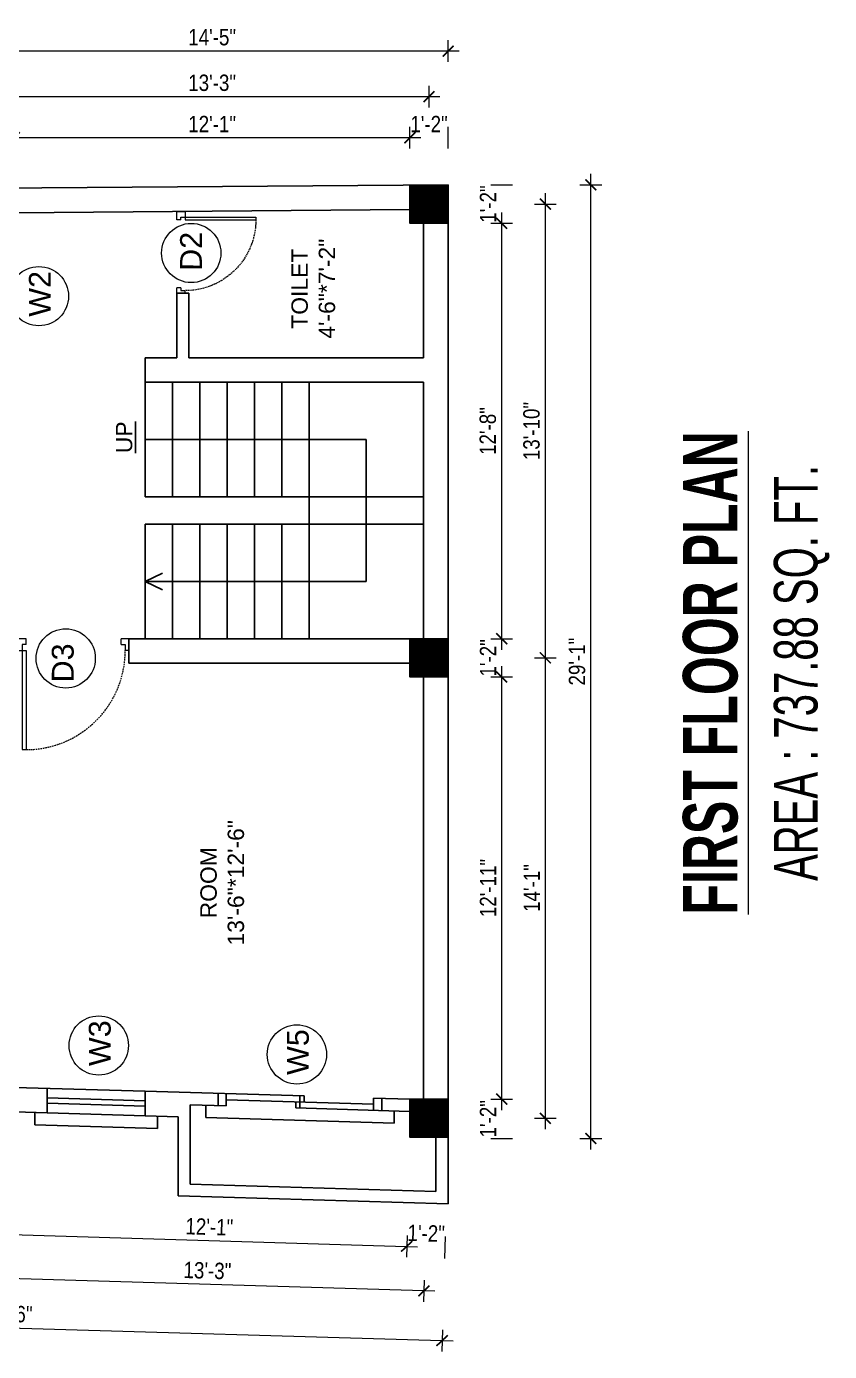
# Model space of a CAD drawing. Header units: inches. Extents: x -9985691 to 3643, y -3270716 to 4788.
# Drawn here: x -4968007.9 to -4967713.5, y -3264333.7 to -3263848.1 of the extents above; entities that cross this region are included whole.
import ezdxf

# ---------------------------------------------------------------- set-up
doc = ezdxf.new("R2010")
doc.units = ezdxf.units.IN
doc.header["$LTSCALE"] = 2
doc.header["$MEASUREMENT"] = 0
doc.header["$PDMODE"] = 34
doc.linetypes.add('HIDDEN', pattern=[0.375, 0.25, -0.125])
doc.layers.get('0').update_dxf_attribs({"linetype": 'CONTINUOUS'})
doc.layers.get('DEFPOINTS').update_dxf_attribs({"color": 141, "linetype": 'CONTINUOUS'})
doc.layers.add('A-Hatch', color=7, linetype='CONTINUOUS')
for name, color, linetype, lineweight in [('Annotate-Lite.w', 177, 'CONTINUOUS', 9), ('DIM 1-100', 4, 'CONTINUOUS', 13), ('Door-Window.w', 4, 'CONTINUOUS', 15), ('TEXT', 181, 'CONTINUOUS', 25), ('Text-100.w', 254, 'CONTINUOUS', 9)]:
    doc.layers.add(name, color=color, linetype=linetype, lineweight=lineweight)
doc.styles.add('Arial', font='arial.ttf', dxfattribs={"width": 0.8, "height": 12})
doc.styles.add('arial.', font='arial.ttf')
doc.styles.add('gaurav', font='arial.ttf')
doc.styles.get("Standard").update_dxf_attribs({"font": 'ARIALN.TTF'})
doc.dimstyles.new('1 by 96', dxfattribs={"dimtxt": 6, "dimasz": 4, "dimexe": 4, "dimexo": 4, "dimgap": 2, "dimtad": 1, "dimdec": 0, "dimzin": 0, "dimdsep": 46, "dimlunit": 4, "dimtxsty": 'Standard', "dimblk": 'ARCHTICK', "dimcen": 0, "dimdle": 4, "dimadec": 0, "dimazin": 0, "dimtfac": 1, "dimtdec": 0, "dimtix": 1, "dimtofl": 0, "dimtmove": 1, "dimatfit": 3, "dimldrblk": 'ARCHTICK', "dimfxl": 4, "dimfxlon": 1, "dimtolj": 1, "dimtzin": 0, "dimlwd": -1, "dimlwe": -1, "dimarcsym": 0})

# ---------------------------------------------------------------- blocks, each defined once
blk = doc.blocks.new('3-0')
at = {"ltscale": 3}
for p, q in [((11063.05, 10097.68), (11065.97, 10099.9)), ((11065.25, 10097.81), (11066.71, 10098.92)), ((11065.97, 10099.9), (11066.71, 10098.92)), ((11063.05, 10097.68), (11064.53, 10095.73)), ((11065.99, 10096.84), (11064.53, 10095.73)), ((11065.99, 10096.84), (11065.25, 10097.81)), ((11085.5, 10074.13), (11110.32, 10092.96)), ((11086.24, 10073.15), (11111.05, 10091.97)), ((11111.05, 10091.97), (11110.32, 10092.96)), ((11086.24, 10073.15), (11085.5, 10074.13)), ((11084.04, 10073.02), (11082.57, 10071.91)), ((11082.57, 10071.91), (11084.79, 10068.98)), ((11084.04, 10073.02), (11084.78, 10072.04)), ((11084.78, 10072.04), (11086.24, 10073.15)), ((11084.79, 10068.98), (11087.72, 10071.2)), ((11087.72, 10071.2), (11086.24, 10073.15))]:
    blk.add_line(p, q, dxfattribs=at)
at = {"layer": 'Door-Window.w', "color": 9, "linetype": 'HIDDEN', "lineweight": 18}
blk.add_arc((11085.5, 10074.13), 31.16, 37.1906, 127.1465, dxfattribs=at)
blk = doc.blocks.new('_ArchTick')
at = {"color": 0, "linetype": 'ByBlock', "const_width": 0.15}
blk.add_lwpolyline([(-0.5, -0.5), (0.5, 0.5)], dxfattribs=at)
blk = doc.blocks.new('*D850')
at = {"layer": 'DEFPOINTS', "color": 0, "ltscale": 0.5, "transparency": 16777216}
for p in [(-4968012.3, -3264250.87), (-4967867.3, -3264255.19), (-4967868.49, -3264295.14)]:
    blk.add_point(p, dxfattribs=at)
at = {"layer": 'DIM 1-100', "color": 0, "ltscale": 0.5, "transparency": 16777216}
for p, q in [((-4968013.37, -3264286.83), (-4968013.61, -3264294.83)), ((-4968017.48, -3264290.71), (-4967864.49, -3264295.26)), ((-4967868.37, -3264291.15), (-4967868.61, -3264299.14))]:
    blk.add_line(p, q, dxfattribs=at)
at = {"layer": 'DIM 1-100', "color": 0, "ltscale": 0.5, "transparency": 16777216, "xscale": 4, "yscale": 4, "zscale": 4}
for p, rotation in [((-4968013.49, -3264290.83), 178.2968649636043), ((-4967868.49, -3264295.14), 358.2968649636043)]:
    blk.add_blockref('_ArchTick', p, dxfattribs=dict(at, rotation=rotation))
at = {"layer": 'DIM 1-100', "color": 0, "ltscale": 0.5, "transparency": 16777216, "insert": (-4967940.84, -3264287.98), "char_height": 6, "attachment_point": 5, "rotation": 358.2969}
blk.add_mtext('\\A1;12\'-1"', dxfattribs=at)
blk = doc.blocks.new('*D851')
at = {"layer": 'DEFPOINTS', "color": 0, "ltscale": 0.5, "transparency": 16777216}
for p in [(-4967867.3, -3264255.19), (-4967853.3, -3264255.6), (-4967854.49, -3264295.56)]:
    blk.add_point(p, dxfattribs=at)
at = {"layer": 'DIM 1-100', "color": 0, "ltscale": 0.5, "transparency": 16777216}
for p, q in [((-4967868.37, -3264291.15), (-4967868.61, -3264299.14)), ((-4967854.37, -3264291.56), (-4967854.61, -3264299.56))]:
    blk.add_line(p, q, dxfattribs=at)
at = {"layer": 'DIM 1-100', "color": 0, "ltscale": 0.5, "transparency": 16777216, "insert": (-4967861.34, -3264290.34), "char_height": 6, "attachment_point": 5, "rotation": 358.2969}
blk.add_mtext('\\A1;1\'-2"', dxfattribs=at)
blk = doc.blocks.new('*D854')
at = {"layer": 'DEFPOINTS', "color": 0, "ltscale": 0.5, "transparency": 16777216}
for p in [(-4968019.3, -3264243.46), (-4967860.3, -3264248.19), (-4968021.18, -3264306.74)]:
    blk.add_point(p, dxfattribs=at)
at = {"layer": 'DIM 1-100', "color": 0, "ltscale": 0.5, "transparency": 16777216}
for p, q in [((-4968021.06, -3264302.74), (-4968021.3, -3264310.74)), ((-4967858.18, -3264311.59), (-4968025.18, -3264306.62)), ((-4967862.06, -3264307.47), (-4967862.3, -3264315.47))]:
    blk.add_line(p, q, dxfattribs=at)
at = {"layer": 'DIM 1-100', "color": 0, "ltscale": 0.5, "transparency": 16777216, "xscale": 4, "yscale": 4, "zscale": 4}
for p, rotation in [((-4968021.18, -3264306.74), 178.2968649667786), ((-4967862.18, -3264311.47), 358.2968649667786)]:
    blk.add_blockref('_ArchTick', p, dxfattribs=dict(at, rotation=rotation))
at = {"layer": 'DIM 1-100', "color": 0, "ltscale": 0.5, "transparency": 16777216, "insert": (-4967941.53, -3264304.04), "char_height": 6, "attachment_point": 5, "rotation": 358.2969}
blk.add_mtext('\\A1;13\'-3"', dxfattribs=at)
blk = doc.blocks.new('*D856')
at = {"layer": 'DEFPOINTS', "color": 0, "ltscale": 0.5, "transparency": 16777216}
for p in [(-4968171.43, -3264246.14), (-4967853.3, -3264255.6), (-4967855.5, -3264329.67)]:
    blk.add_point(p, dxfattribs=at)
at = {"layer": 'DIM 1-100', "color": 0, "ltscale": 0.5, "transparency": 16777216}
for p, q in [((-4968173.51, -3264316.21), (-4968173.75, -3264324.21)), ((-4968177.63, -3264320.09), (-4967851.5, -3264329.79)), ((-4967855.38, -3264325.67), (-4967855.62, -3264333.67))]:
    blk.add_line(p, q, dxfattribs=at)
at = {"layer": 'DIM 1-100', "color": 0, "ltscale": 0.5, "transparency": 16777216, "xscale": 4, "yscale": 4, "zscale": 4}
for p, rotation in [((-4968173.63, -3264320.21), 178.2968649667986), ((-4967855.5, -3264329.67), 358.2968649667986)]:
    blk.add_blockref('_ArchTick', p, dxfattribs=dict(at, rotation=rotation))
at = {"layer": 'DIM 1-100', "color": 0, "ltscale": 0.5, "transparency": 16777216, "insert": (-4968014.41, -3264319.88), "char_height": 6, "attachment_point": 5, "rotation": 358.2969}
blk.add_mtext('\\A1;26\'-6"', dxfattribs=at)
blk = doc.blocks.new('*D857')
at = {"layer": 'DEFPOINTS', "color": 0, "ltscale": 0.5, "transparency": 16777216}
for p in [(-4967853.3, -3264241.19), (-4967833.67, -3264241.19), (-4967853.3, -3264255.6)]:
    blk.add_point(p, dxfattribs=at)
at = {"layer": 'DIM 1-100', "color": 0, "ltscale": 0.5, "transparency": 16777216}
for p, q in [((-4967837.67, -3264241.19), (-4967829.67, -3264241.19)), ((-4967837.67, -3264255.6), (-4967829.67, -3264255.6))]:
    blk.add_line(p, q, dxfattribs=at)
at = {"layer": 'DIM 1-100', "color": 0, "ltscale": 0.5, "transparency": 16777216, "insert": (-4967838.68, -3264248.39), "char_height": 6, "attachment_point": 5, "rotation": 90}
blk.add_mtext('\\A1;1\'-2"', dxfattribs=at)
blk = doc.blocks.new('*D858')
at = {"layer": 'DEFPOINTS', "color": 0, "ltscale": 0.5, "transparency": 16777216}
for p in [(-4967853.3, -3264086.5), (-4967833.67, -3264086.5), (-4967853.3, -3264241.19)]:
    blk.add_point(p, dxfattribs=at)
at = {"layer": 'DIM 1-100', "color": 0, "ltscale": 0.5, "transparency": 16777216}
for p, q in [((-4967833.67, -3264245.19), (-4967833.67, -3264082.5)), ((-4967837.67, -3264086.5), (-4967829.67, -3264086.5)), ((-4967837.67, -3264241.19), (-4967829.67, -3264241.19))]:
    blk.add_line(p, q, dxfattribs=at)
at = {"layer": 'DIM 1-100', "color": 0, "ltscale": 0.5, "transparency": 16777216, "xscale": 4, "yscale": 4, "zscale": 4}
for p, rotation in [((-4967833.67, -3264086.5), 90), ((-4967833.67, -3264241.19), 270)]:
    blk.add_blockref('_ArchTick', p, dxfattribs=dict(at, rotation=rotation))
at = {"layer": 'DIM 1-100', "color": 0, "ltscale": 0.5, "transparency": 16777216, "insert": (-4967838.68, -3264163.84), "char_height": 6, "attachment_point": 5, "rotation": 90}
blk.add_mtext('\\A1;12\'-11"', dxfattribs=at)
blk = doc.blocks.new('*D859')
at = {"layer": 'DEFPOINTS', "color": 0, "ltscale": 0.5, "transparency": 16777216}
for p in [(-4967853.3, -3264072.5), (-4967833.67, -3264072.5), (-4967853.3, -3264086.5)]:
    blk.add_point(p, dxfattribs=at)
at = {"layer": 'DIM 1-100', "color": 0, "ltscale": 0.5, "transparency": 16777216}
for p, q in [((-4967837.67, -3264072.5), (-4967829.67, -3264072.5)), ((-4967837.67, -3264086.5), (-4967829.67, -3264086.5))]:
    blk.add_line(p, q, dxfattribs=at)
at = {"layer": 'DIM 1-100', "color": 0, "ltscale": 0.5, "transparency": 16777216, "insert": (-4967838.68, -3264079.5), "char_height": 6, "attachment_point": 5, "rotation": 90}
blk.add_mtext('\\A1;1\'-2"', dxfattribs=at)
blk = doc.blocks.new('*D860')
at = {"layer": 'DEFPOINTS', "color": 0, "ltscale": 0.5, "transparency": 16777216}
for p in [(-4967853.3, -3263920.25), (-4967833.67, -3263920.25), (-4967853.3, -3264072.5)]:
    blk.add_point(p, dxfattribs=at)
at = {"layer": 'DIM 1-100', "color": 0, "ltscale": 0.5, "transparency": 16777216}
for p, q in [((-4967833.67, -3264076.5), (-4967833.67, -3263916.25)), ((-4967837.67, -3263920.25), (-4967829.67, -3263920.25)), ((-4967837.67, -3264072.5), (-4967829.67, -3264072.5))]:
    blk.add_line(p, q, dxfattribs=at)
at = {"layer": 'DIM 1-100', "color": 0, "ltscale": 0.5, "transparency": 16777216, "xscale": 4, "yscale": 4, "zscale": 4}
for p, rotation in [((-4967833.67, -3263920.25), 90), ((-4967833.67, -3264072.5), 270)]:
    blk.add_blockref('_ArchTick', p, dxfattribs=dict(at, rotation=rotation))
at = {"layer": 'DIM 1-100', "color": 0, "ltscale": 0.5, "transparency": 16777216, "insert": (-4967838.74, -3263996.38), "char_height": 6, "attachment_point": 5, "rotation": 90}
blk.add_mtext('\\A1;12\'-8"', dxfattribs=at)
blk = doc.blocks.new('*D861')
at = {"layer": 'DEFPOINTS', "color": 0, "ltscale": 0.5, "transparency": 16777216}
for p in [(-4967853.3, -3263906.15), (-4967833.67, -3263906.15), (-4967853.3, -3263920.25)]:
    blk.add_point(p, dxfattribs=at)
at = {"layer": 'DIM 1-100', "color": 0, "ltscale": 0.5, "transparency": 16777216}
for p, q in [((-4967837.67, -3263906.15), (-4967829.67, -3263906.15)), ((-4967837.67, -3263920.25), (-4967829.67, -3263920.25))]:
    blk.add_line(p, q, dxfattribs=at)
at = {"layer": 'DIM 1-100', "color": 0, "ltscale": 0.5, "transparency": 16777216, "insert": (-4967838.68, -3263913.2), "char_height": 6, "attachment_point": 5, "rotation": 90}
blk.add_mtext('\\A1;1\'-2"', dxfattribs=at)
blk = doc.blocks.new('*D862')
at = {"layer": 'DEFPOINTS', "color": 0, "ltscale": 0.5, "transparency": 16777216}
for p in [(-4967860.3, -3264079.5), (-4967817.66, -3264079.5), (-4967860.3, -3264248.19)]:
    blk.add_point(p, dxfattribs=at)
at = {"layer": 'DIM 1-100', "color": 0, "ltscale": 0.5, "transparency": 16777216}
for p, q in [((-4967821.66, -3264079.5), (-4967813.66, -3264079.5)), ((-4967817.66, -3264252.19), (-4967817.66, -3264075.5)), ((-4967821.66, -3264248.19), (-4967813.66, -3264248.19))]:
    blk.add_line(p, q, dxfattribs=at)
at = {"layer": 'DIM 1-100', "color": 0, "ltscale": 0.5, "transparency": 16777216, "xscale": 4, "yscale": 4, "zscale": 4}
for p, rotation in [((-4967817.66, -3264079.5), 90), ((-4967817.66, -3264248.19), 270)]:
    blk.add_blockref('_ArchTick', p, dxfattribs=dict(at, rotation=rotation))
at = {"layer": 'DIM 1-100', "color": 0, "ltscale": 0.5, "transparency": 16777216, "insert": (-4967822.67, -3264163.84), "char_height": 6, "attachment_point": 5, "rotation": 90}
blk.add_mtext('\\A1;14\'-1"', dxfattribs=at)
blk = doc.blocks.new('*D863')
at = {"layer": 'DEFPOINTS', "color": 0, "ltscale": 0.5, "transparency": 16777216}
for p in [(-4967860.3, -3263913.25), (-4967817.66, -3263913.25), (-4967860.3, -3264079.5)]:
    blk.add_point(p, dxfattribs=at)
at = {"layer": 'DIM 1-100', "color": 0, "ltscale": 0.5, "transparency": 16777216}
for p, q in [((-4967817.66, -3264083.5), (-4967817.66, -3263909.25)), ((-4967821.66, -3263913.25), (-4967813.66, -3263913.25)), ((-4967821.66, -3264079.5), (-4967813.66, -3264079.5))]:
    blk.add_line(p, q, dxfattribs=at)
at = {"layer": 'DIM 1-100', "color": 0, "ltscale": 0.5, "transparency": 16777216, "xscale": 4, "yscale": 4, "zscale": 4}
for p, rotation in [((-4967817.66, -3263913.25), 90), ((-4967817.66, -3264079.5), 270)]:
    blk.add_blockref('_ArchTick', p, dxfattribs=dict(at, rotation=rotation))
at = {"layer": 'DIM 1-100', "color": 0, "ltscale": 0.5, "transparency": 16777216, "insert": (-4967822.72, -3263996.38), "char_height": 6, "attachment_point": 5, "rotation": 90}
blk.add_mtext('\\A1;13\'-10"', dxfattribs=at)
blk = doc.blocks.new('*D864')
at = {"layer": 'DEFPOINTS', "color": 0, "ltscale": 0.5, "transparency": 16777216}
for p in [(-4967853.3, -3263906.15), (-4967800.97, -3263906.15), (-4967853.3, -3264255.6)]:
    blk.add_point(p, dxfattribs=at)
at = {"layer": 'DIM 1-100', "color": 0, "ltscale": 0.5, "transparency": 16777216}
for p, q in [((-4967800.97, -3264259.6), (-4967800.97, -3263902.15)), ((-4967804.97, -3263906.15), (-4967796.97, -3263906.15)), ((-4967804.97, -3264255.6), (-4967796.97, -3264255.6))]:
    blk.add_line(p, q, dxfattribs=at)
at = {"layer": 'DIM 1-100', "color": 0, "ltscale": 0.5, "transparency": 16777216, "xscale": 4, "yscale": 4, "zscale": 4}
for p, rotation in [((-4967800.97, -3263906.15), 90), ((-4967800.97, -3264255.6), 270)]:
    blk.add_blockref('_ArchTick', p, dxfattribs=dict(at, rotation=rotation))
at = {"layer": 'DIM 1-100', "color": 0, "ltscale": 0.5, "transparency": 16777216, "insert": (-4967806.03, -3264080.87), "char_height": 6, "attachment_point": 5, "rotation": 90}
blk.add_mtext('\\A1;29\'-1"', dxfattribs=at)
blk = doc.blocks.new('*D865')
at = {"layer": 'DEFPOINTS', "color": 0, "ltscale": 0.5, "transparency": 16777216}
for p in [(-4967853.3, -3263888.9), (-4967867.3, -3263906.25), (-4967853.3, -3263906.15)]:
    blk.add_point(p, dxfattribs=at)
at = {"layer": 'DIM 1-100', "color": 0, "ltscale": 0.5, "transparency": 16777216}
for p, q in [((-4967867.3, -3263892.9), (-4967867.3, -3263884.9)), ((-4967853.3, -3263892.9), (-4967853.3, -3263884.9))]:
    blk.add_line(p, q, dxfattribs=at)
at = {"layer": 'DIM 1-100', "color": 0, "ltscale": 0.5, "transparency": 16777216, "insert": (-4967860.3, -3263883.89), "char_height": 6, "attachment_point": 5}
blk.add_mtext('\\A1;1\'-2"', dxfattribs=at)
blk = doc.blocks.new('*D866')
at = {"layer": 'DEFPOINTS', "color": 0, "ltscale": 0.5, "transparency": 16777216}
for p in [(-4968012.3, -3263888.9), (-4968012.3, -3263907.48), (-4967867.3, -3263906.25)]:
    blk.add_point(p, dxfattribs=at)
at = {"layer": 'DIM 1-100', "color": 0, "ltscale": 0.5, "transparency": 16777216}
for p, q in [((-4968012.3, -3263892.9), (-4968012.3, -3263884.9)), ((-4967867.3, -3263892.9), (-4967867.3, -3263884.9)), ((-4967863.3, -3263888.9), (-4968016.3, -3263888.9))]:
    blk.add_line(p, q, dxfattribs=at)
at = {"layer": 'DIM 1-100', "color": 0, "ltscale": 0.5, "transparency": 16777216, "xscale": 4, "yscale": 4, "zscale": 4, "rotation": 180}
blk.add_blockref('_ArchTick', (-4968012.3, -3263888.9), dxfattribs=at)
at = {"layer": 'DIM 1-100', "color": 0, "ltscale": 0.5, "transparency": 16777216, "xscale": 4, "yscale": 4, "zscale": 4}
blk.add_blockref('_ArchTick', (-4967867.3, -3263888.9), dxfattribs=at)
at = {"layer": 'DIM 1-100', "color": 0, "ltscale": 0.5, "transparency": 16777216, "insert": (-4967939.8, -3263883.89), "char_height": 6, "attachment_point": 5}
blk.add_mtext('\\A1;12\'-1"', dxfattribs=at)
blk = doc.blocks.new('*D870')
at = {"layer": 'DEFPOINTS', "color": 0, "ltscale": 0.5, "transparency": 16777216}
for p in [(-4968019.3, -3263873.88), (-4968019.3, -3263914.48), (-4967860.3, -3263913.25)]:
    blk.add_point(p, dxfattribs=at)
at = {"layer": 'DIM 1-100', "color": 0, "ltscale": 0.5, "transparency": 16777216}
for p, q in [((-4968019.3, -3263877.88), (-4968019.3, -3263869.88)), ((-4967860.3, -3263877.88), (-4967860.3, -3263869.88)), ((-4967856.3, -3263873.88), (-4968023.3, -3263873.88))]:
    blk.add_line(p, q, dxfattribs=at)
at = {"layer": 'DIM 1-100', "color": 0, "ltscale": 0.5, "transparency": 16777216, "xscale": 4, "yscale": 4, "zscale": 4, "rotation": 180}
blk.add_blockref('_ArchTick', (-4968019.3, -3263873.88), dxfattribs=at)
at = {"layer": 'DIM 1-100', "color": 0, "ltscale": 0.5, "transparency": 16777216, "xscale": 4, "yscale": 4, "zscale": 4}
blk.add_blockref('_ArchTick', (-4967860.3, -3263873.88), dxfattribs=at)
at = {"layer": 'DIM 1-100', "color": 0, "ltscale": 0.5, "transparency": 16777216, "insert": (-4967939.8, -3263868.81), "char_height": 6, "attachment_point": 5}
blk.add_mtext('\\A1;13\'-3"', dxfattribs=at)
blk = doc.blocks.new('*D872')
at = {"layer": 'DEFPOINTS', "color": 0, "ltscale": 0.5, "transparency": 16777216}
for p in [(-4968026.3, -3263857.15), (-4968026.3, -3263907.48), (-4967853.3, -3263906.15)]:
    blk.add_point(p, dxfattribs=at)
at = {"layer": 'DIM 1-100', "color": 0, "ltscale": 0.5, "transparency": 16777216}
for p, q in [((-4968026.3, -3263861.15), (-4968026.3, -3263853.15)), ((-4967853.3, -3263861.15), (-4967853.3, -3263853.15)), ((-4967849.3, -3263857.15), (-4968030.3, -3263857.15))]:
    blk.add_line(p, q, dxfattribs=at)
at = {"layer": 'DIM 1-100', "color": 0, "ltscale": 0.5, "transparency": 16777216, "xscale": 4, "yscale": 4, "zscale": 4, "rotation": 180}
blk.add_blockref('_ArchTick', (-4968026.3, -3263857.15), dxfattribs=at)
at = {"layer": 'DIM 1-100', "color": 0, "ltscale": 0.5, "transparency": 16777216, "xscale": 4, "yscale": 4, "zscale": 4}
blk.add_blockref('_ArchTick', (-4967853.3, -3263857.15), dxfattribs=at)
at = {"layer": 'DIM 1-100', "color": 0, "ltscale": 0.5, "transparency": 16777216, "insert": (-4967939.8, -3263852.09), "char_height": 6, "attachment_point": 5}
blk.add_mtext('\\A1;14\'-5"', dxfattribs=at)

msp = doc.modelspace()

# ---------------------------------------------------------------- hatches: boundary and pattern name
at = {"layer": 'A-Hatch', "ltscale": 0.5}
h = msp.add_hatch(dxfattribs=at)
h.set_pattern_fill('ANSI31', color=256, angle=90)
h.set_pattern_definition([(135, (-8232538.6284, 1711188.62419), (-0.0883883476483, -0.0883883476483), [])])
h.paths.add_polyline_path([(-4967867.3, -3263906.25), (-4967867.3, -3263920.25), (-4967853.3, -3263920.25), (-4967853.3, -3263906.25)])
h = msp.add_hatch(dxfattribs=at)
h.set_pattern_fill('ANSI31', color=256, angle=90)
h.set_pattern_definition([(135, (-8232538.6284, 1711022.37442), (-0.0883883476483, -0.0883883476483), [])])
h.paths.add_polyline_path([(-4967867.3, -3264072.5), (-4967867.3, -3264086.5), (-4967853.3, -3264086.5), (-4967853.3, -3264072.5)])
h = msp.add_hatch(dxfattribs=at)
h.set_pattern_fill('ANSI31', color=256, angle=90)
h.set_pattern_definition([(135, (-8232538.6284, 1710853.69132), (-0.0883883476483, -0.0883883476483), [])])
h.paths.add_polyline_path([(-4967867.3, -3264241.19), (-4967867.3, -3264255.19), (-4967853.3, -3264255.19), (-4967853.3, -3264241.19)])

# ---------------------------------------------------------------- linework, layer by layer
at = {"ltscale": 0.5}
for p, q in [((-4967853.3, -3263906.15), (-4968044.3, -3263907.62)), ((-4967853.3, -3264255.6), (-4967853.3, -3263906.15)), ((-4967867.3, -3263915.25), (-4968012.3, -3263916.37)), ((-4967862.3, -3263969.5), (-4967862.3, -3263920.25)), ((-4967952.8, -3263969.5), (-4967952.8, -3263945.91)), ((-4967952.8, -3263945.91), (-4967948.3, -3263945.91)), ((-4967948.3, -3263969.5), (-4967948.3, -3263945.91)), ((-4967964.3, -3263978.5), (-4967964.3, -3263969.5)), ((-4967952.8, -3263969.5), (-4967964.3, -3263969.5)), ((-4967862.3, -3263969.5), (-4967948.3, -3263969.5)), ((-4967862.3, -3263978.5), (-4967964.3, -3263978.5)), ((-4967964.3, -3264020.5), (-4967964.3, -3263978.5)), ((-4967954.3, -3264020.5), (-4967954.3, -3263978.5)), ((-4967944.3, -3264020.5), (-4967944.3, -3263978.5)), ((-4967934.3, -3264020.5), (-4967934.3, -3263978.5)), ((-4967924.3, -3264020.5), (-4967924.3, -3263978.5)), ((-4967914.3, -3264020.5), (-4967914.3, -3263978.5)), ((-4967904.3, -3264020.5), (-4967904.3, -3263978.5)), ((-4967862.3, -3264072.5), (-4967862.3, -3263978.5)), ((-4967964.3, -3263999.5), (-4967883.3, -3263999.5)), ((-4967883.3, -3263999.5), (-4967883.3, -3264051.5)), ((-4967904.3, -3264020.5), (-4967964.3, -3264020.5)), ((-4967904.3, -3264030.5), (-4967904.3, -3264020.5)), ((-4967904.3, -3264020.5), (-4967862.3, -3264020.5)), ((-4967904.3, -3264030.5), (-4967964.3, -3264030.5)), ((-4967964.3, -3264072.5), (-4967964.3, -3264030.5)), ((-4967954.3, -3264072.5), (-4967954.3, -3264030.5)), ((-4967944.3, -3264072.5), (-4967944.3, -3264030.5)), ((-4967934.3, -3264072.5), (-4967934.3, -3264030.5)), ((-4967924.3, -3264072.5), (-4967924.3, -3264030.5)), ((-4967914.3, -3264072.5), (-4967914.3, -3264030.5)), ((-4967904.3, -3264072.5), (-4967904.3, -3264030.5)), ((-4967904.3, -3264030.5), (-4967862.3, -3264030.5)), ((-4967964.3, -3264051.5), (-4967957.95, -3264048.42)), ((-4967883.3, -3264051.5), (-4967964.3, -3264051.5)), ((-4967964.3, -3264051.5), (-4967957.95, -3264054.59)), ((-4967970.3, -3264072.5), (-4967964.3, -3264072.5)), ((-4967970.3, -3264072.5), (-4967970.3, -3264081.5)), ((-4967867.3, -3264072.5), (-4967964.3, -3264072.5)), ((-4967867.3, -3264081.5), (-4967970.3, -3264081.5)), ((-4967862.3, -3264241.19), (-4967862.3, -3264086.5)), ((-4967964.3, -3264238.3), (-4968012.3, -3264236.87)), ((-4968000.3, -3264237.23), (-4968000.3, -3264246.24)), ((-4967964.3, -3264238.3), (-4967906.12, -3264240.03)), ((-4967964.3, -3264238.3), (-4967964.3, -3264247.31)), ((-4967937.62, -3264239.09), (-4967937.62, -3264243.6)), ((-4967934.62, -3264239.18), (-4967934.62, -3264243.69)), ((-4967907.62, -3264239.99), (-4967907.62, -3264244.49)), ((-4967906.12, -3264240.03), (-4967906.12, -3264242.28)), ((-4967964.3, -3264241.8), (-4968000.3, -3264240.73)), ((-4967964.3, -3264243.8), (-4968000.3, -3264242.73)), ((-4967947.8, -3264243.29), (-4967934.62, -3264243.69)), ((-4967947.8, -3264243.29), (-4967947.8, -3264272.3)), ((-4967942.12, -3264247.97), (-4967942.12, -3264243.46)), ((-4967880.62, -3264243.04), (-4967934.62, -3264241.44)), ((-4967909.12, -3264242.19), (-4967909.12, -3264244.44)), ((-4967909.12, -3264244.44), (-4967867.43, -3264245.68)), ((-4967880.62, -3264240.79), (-4967867.3, -3264241.19)), ((-4967880.62, -3264240.79), (-4967880.62, -3264245.29)), ((-4967877.62, -3264240.88), (-4967877.62, -3264245.38)), ((-4967964.3, -3264247.31), (-4968012.3, -3264245.88)), ((-4968004.8, -3264246.1), (-4968004.8, -3264250.6)), ((-4967964.3, -3264247.31), (-4967952.3, -3264247.66)), ((-4967959.8, -3264247.44), (-4967959.8, -3264251.94)), ((-4967952.3, -3264247.66), (-4967952.3, -3264276.67)), ((-4967942.12, -3264247.97), (-4967873.12, -3264250.02)), ((-4967873.12, -3264250.02), (-4967873.12, -3264245.51)), ((-4967959.8, -3264251.94), (-4968004.8, -3264250.6)), ((-4967857.8, -3264255.19), (-4967857.8, -3264274.98)), ((-4967853.3, -3264255.6), (-4967853.3, -3264279.61)), ((-4967947.8, -3264272.3), (-4967857.8, -3264274.98)), ((-4967952.3, -3264276.67), (-4967853.3, -3264279.61))]:
    msp.add_line(p, q, dxfattribs=at)
for points in [[(-4967867.3, -3263920.25), (-4967867.3, -3263906.25), (-4967853.3, -3263906.25), (-4967853.3, -3263920.25)], [(-4967867.3, -3264086.5), (-4967867.3, -3264072.5), (-4967853.3, -3264072.5), (-4967853.3, -3264086.5)], [(-4967867.3, -3264255.19), (-4967867.3, -3264241.19), (-4967853.3, -3264241.19), (-4967853.3, -3264255.19)]]:
    msp.add_lwpolyline(points, close=True, dxfattribs=at)
at = {"layer": 'Annotate-Lite.w', "ltscale": 0.005}
for centre in [(-4967947.45, -3263931.15), (-4968003.31, -3263946.96), (-4967993.48, -3264079.69), (-4967981.35, -3264221.54), (-4967908.73, -3264224.8)]:
    msp.add_circle(centre, 10.86, dxfattribs=at)

# ---------------------------------------------------------------- block references
at = {"layer": 'Door-Window.w', "linetype": 'ByBlock'}
for p, xscale, yscale, zscale, rotation in [((-4980380.17, -3262807.17), -0.8331589850253456, 0.8331589851164872, 0.8331589849470642, 217.1524242869493), ((-4953099.45, -3262653.01), 0.9997907823099139, 0.9997907820742985, 0.9997907822730241, 142.8475757040901), ((-4969564.54, -3246674.18), 1.166422579283982, 1.166422579009098, 1.166422579240944, 232.8475757026006), ((-4953099.45, -3265566.95), -0.9997907823099139, 0.9997907820742985, 0.9997907822730241, 37.15242429590982)]:
    msp.add_blockref('3-0', p, dxfattribs=dict(at, xscale=xscale, yscale=yscale, zscale=zscale, rotation=rotation))

# ---------------------------------------------------------------- texts
at = {"layer": 'Annotate-Lite.w', "ltscale": 0.005, "char_height": 8, "style": 'gaurav'}
for s, insert, attachment_point, rotation in [('D2', (-4967943.57, -3263937.69), 7, 89.8855), ('W2', (-4968006.96, -3263954.5), 1, 90), ('D3', (-4967998.57, -3264074.22), 3, 90), ('W3', (-4967985, -3264229.08), 1, 90), ('W5', (-4967912.38, -3264232.34), 1, 90)]:
    msp.add_mtext_dynamic_manual_height_columns(s, width=8, gutter_width=100, heights=[0], dxfattribs=dict(at, insert=insert, attachment_point=attachment_point, rotation=rotation))
at = {"layer": 'TEXT', "lineweight": -2, "char_height": 6, "attachment_point": 5, "rotation": 90, "style": 'arial.'}
for s, insert in [('TOILET\\P4\'-6"*7\'-2"', (-4967902.7, -3263944.22)), ('ROOM\\P13\'-6"*12\'-6"', (-4967936.08, -3264161.91))]:
    msp.add_mtext_dynamic_manual_height_columns(s, width=45.7314, gutter_width=30, heights=[0], dxfattribs=dict(at, insert=insert))
at = {"layer": 'TEXT', "lineweight": -2, "insert": (-4967972.04, -3263998.69), "char_height": 6, "width": 26.6739, "attachment_point": 5, "rotation": 90, "style": 'arial.'}
msp.add_mtext('{\\LUP}', dxfattribs=at)
at = {"layer": 'Text-100.w', "insert": (-4967767.24, -3264085.01), "char_height": 20, "width": 569.1024, "attachment_point": 2, "rotation": 90, "style": 'Arial'}
msp.add_mtext('\\A1;{\\fArial Narrow|b1|i0|c0|p34;\\LFIRST FLOOR PLAN\\P\\fArial Narrow|b0|i0|c0|p34;\\H0.8x;\\lAREA : 737.88 SQ. FT.\\H1.02306x; }', dxfattribs=at)

# ---------------------------------------------------------------- dimensions: what is measured, and where the dimension line sits
at = {"layer": 'DIM 1-100', "ltscale": 0.5}
for base, p1, p2, angle, picture, middle in [((-4968026.3, -3263857.15), (-4967853.3, -3263906.15), (-4968026.3, -3263907.48), 180, '*D872', (-4967939.8, -3263852.09)), ((-4968019.3, -3263873.88), (-4967860.3, -3263913.25), (-4968019.3, -3263914.48), 180, '*D870', (-4967939.8, -3263868.81)), ((-4968012.3, -3263888.9), (-4967867.3, -3263906.25), (-4968012.3, -3263907.48), 180, '*D866', (-4967939.8, -3263883.89)), ((-4967853.3, -3263888.9), (-4967867.3, -3263906.25), (-4967853.3, -3263906.15), 180, '*D865', (-4967860.3, -3263883.89)), ((-4967800.97, -3263906.15), (-4967853.3, -3264255.6), (-4967853.3, -3263906.15), 90, '*D864', (-4967806.03, -3264080.87)), ((-4967833.67, -3263906.15), (-4967853.3, -3263920.25), (-4967853.3, -3263906.15), 90, '*D861', (-4967838.68, -3263913.2)), ((-4967817.66, -3263913.25), (-4967860.3, -3264079.5), (-4967860.3, -3263913.25), 90, '*D863', (-4967822.72, -3263996.38)), ((-4967833.67, -3263920.25), (-4967853.3, -3264072.5), (-4967853.3, -3263920.25), 90, '*D860', (-4967838.74, -3263996.38)), ((-4967833.67, -3264072.5), (-4967853.3, -3264086.5), (-4967853.3, -3264072.5), 90, '*D859', (-4967838.68, -3264079.5)), ((-4967817.66, -3264079.5), (-4967860.3, -3264248.19), (-4967860.3, -3264079.5), 90, '*D862', (-4967822.67, -3264163.84)), ((-4967833.67, -3264086.5), (-4967853.3, -3264241.19), (-4967853.3, -3264086.5), 90, '*D858', (-4967838.68, -3264163.84)), ((-4967833.67, -3264241.19), (-4967853.3, -3264255.6), (-4967853.3, -3264241.19), 90, '*D857', (-4967838.68, -3264248.39)), ((-4967868.49, -3264295.14), (-4968012.3, -3264250.87), (-4967867.3, -3264255.19), 358.2969, '*D850', (-4967940.84, -3264287.98)), ((-4967854.49, -3264295.56), (-4967867.3, -3264255.19), (-4967853.3, -3264255.6), 358.2969, '*D851', (-4967861.34, -3264290.34))]:
    dim = msp.add_linear_dim(base=base, p1=p1, p2=p2, angle=angle, dimstyle='1 by 96', dxfattribs=at)
    dim.commit()
    dim.dimension.update_dxf_attribs({"geometry": picture, "text_midpoint": middle})
for p1, p2, distance, picture, middle in [((-4967860.3, -3264248.19), (-4968019.3, -3264243.46), 63.31, '*D854', (-4967941.53, -3264304.04)), ((-4968171.43, -3264246.14), (-4967853.3, -3264255.6), -74.1, '*D856', (-4968014.41, -3264319.88))]:
    dim = msp.add_aligned_dim(p1=p1, p2=p2, distance=distance, dimstyle='1 by 96', dxfattribs=at)
    dim.commit()
    dim.dimension.update_dxf_attribs({"geometry": picture, "text_midpoint": middle})

doc.saveas('drawing.dxf')
